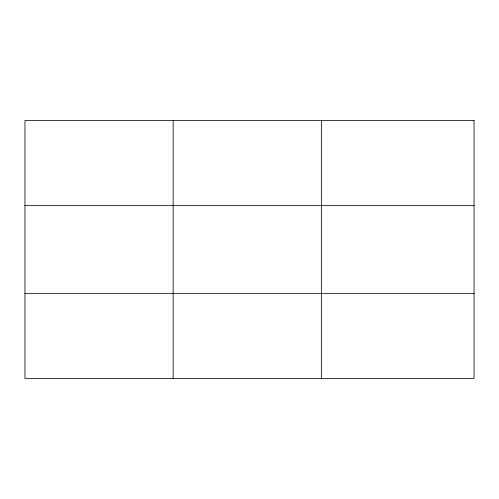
<?xml version="1.0" encoding="UTF-8"?>
<svg xmlns="http://www.w3.org/2000/svg" width="499" height="499" viewBox="0 0 499 499"><rect width="100%" height="100%" fill="white"/><g stroke="black" fill="none" stroke-linecap="round" stroke-linejoin="round"><path stroke-width="0.75" d="M173.153 378.467L173.153 120.533M321.356 378.467L321.356 120.533M24.95 205.65L474.05 205.65M24.95 293.35L474.05 293.35M474.05 120.533L474.05 378.467L24.95 378.467L24.95 120.533L474.05 120.533"/></g></svg>
